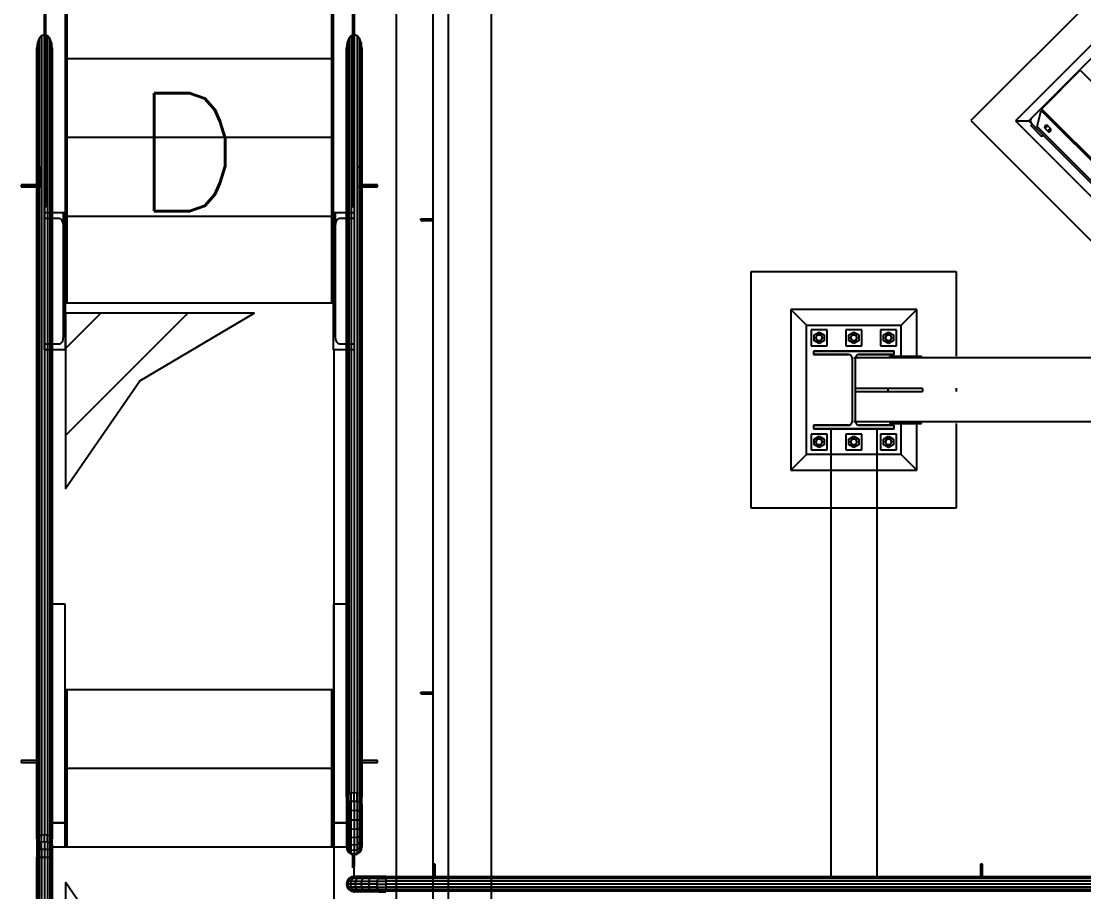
# Model space of a CAD drawing. Header units: metres. Extents: x 0 to 63075, y 0 to 44550.
# Drawn here: x 50129 to 50635, y 37008 to 37423 of the extents above; entities that cross this region are included whole.
import ezdxf
from ezdxf.enums import TextEntityAlignment as Align

# ---------------------------------------------------------------- set-up
doc = ezdxf.new("R2010")
doc.units = ezdxf.units.M
doc.header["$LTSCALE"] = 75
for name, color, linetype in [('GSB', 7, 'Continuous'), ('ML6', 1, 'Continuous'), ('SL1', 8, 'Continuous')]:
    doc.layers.add(name, color=color, linetype=linetype)
doc.styles.add('txt.shx-b', font='txt.shx')
pattern_1 = [(44.99813, (326091.56, -18363.04), (-137.8813, 137.8903), [])]

# ---------------------------------------------------------------- blocks, each defined once
blk = doc.blocks.new('A$C6bae614f')
at = {"layer": 'SL1'}
h = blk.add_hatch(dxfattribs=at)
h.set_pattern_fill('_USER', color=256, scale=195, angle=44.9981, style=0, pattern_type=0)
h.set_pattern_definition(pattern_1)
h.paths.add_polyline_path([(348356, 22884.1), (348718.5, 23098.2), (348120.8, 23098.2), (348120.8, 22542)])
h = blk.add_hatch(dxfattribs=at)
h.set_pattern_fill('_USER', color=256, scale=195, angle=44.9981, style=0, pattern_type=0)
h.set_pattern_definition(pattern_1)
h.paths.add_polyline_path([(348578.7, 20628.5), (349282.9, 20212.6), (348121.8, 20212.6), (348121.8, 21293.2)])
for p, q in [((349169.5, 16755.1), (349169.8, 25790.3)), ((349469.8, 25790.3), (349469.5, 17055.1)), ((348969.7, 22982), (348969.8, 25726.3)), ((349286, 16755.3), (349286.3, 25707.7)), ((349334.3, 16779.4), (349334.6, 25707.7)), ((348119.8, 25691.6), (348119.7, 22982)), ((348124.8, 25405.6), (348124.7, 23130.6)), ((348124.8, 25405.6), (348124.7, 23130.6)), ((348964.7, 23130.6), (348964.8, 25405.6)), ((348058.5, 23776.1), (348058.6, 25139.4)), ((349030.9, 23776.1), (349031, 25139.4)), ((351768.4, 24486.3), (350990.6, 23708.5)), ((348053.7, 23776.1), (348053.7, 24281.4)), ((348053.7, 22982), (348053.7, 24281.4)), ((349035.8, 24281.5), (349035.7, 22982)), ((349035.7, 24281.5), (349035.7, 23776.1)), ((348031.2, 23954.8), (348029.4, 23938.8)), ((348031.2, 23954.8), (348031.1, 21437.2)), ((348036.5, 23968.4), (348031.2, 23954.8)), ((348036.5, 23968.4), (348036.4, 21441.9)), ((348044.4, 23977.4), (348036.5, 23968.4)), ((348053.8, 23980.6), (348044.4, 23977.4)), ((348044.4, 23977.4), (348044.3, 21444.9)), ((348053.8, 23980.6), (348053.7, 21446)), ((348063.1, 23977.4), (348053.8, 23980.6)), ((348063.1, 23977.4), (348063, 21444.9)), ((348071, 23968.3), (348063.1, 23977.4)), ((348071, 23968.3), (348070.9, 21441.9)), ((348076.3, 23954.8), (348071, 23968.3)), ((348076.3, 23954.8), (348076.2, 21437.2)), ((348078.2, 23938.8), (348076.3, 23954.8)), ((349013.1, 23954.8), (349011.3, 23938.8)), ((349018.4, 23968.4), (349013.1, 23954.8)), ((349013.1, 23954.8), (349013.1, 21569.5)), ((349018.4, 23968.4), (349018.3, 21574.1)), ((349026.3, 23977.4), (349018.4, 23968.4)), ((349035.7, 23980.6), (349026.3, 23977.4)), ((349026.3, 23977.4), (349026.3, 21577.2)), ((349035.7, 23980.6), (349035.6, 21578.3)), ((349045, 23977.4), (349035.7, 23980.6)), ((349045, 23977.4), (349044.9, 21577.2)), ((349052.9, 23968.4), (349045, 23977.4)), ((349058.2, 23954.8), (349052.9, 23968.4)), ((349052.9, 23968.4), (349052.8, 21574.1)), ((349058.2, 23954.8), (349058.1, 21569.5)), ((349060.1, 23938.8), (349058.2, 23954.8)), ((348029.3, 21431.8), (348029.4, 23938.8)), ((348078.2, 23938.8), (348078.1, 21431.8)), ((349011.2, 21564), (349011.3, 23938.8)), ((349060.1, 23938.8), (349060, 21564)), ((351371.7, 23947.4), (351132.1, 23707.8)), ((351336.4, 23869.6), (351392.9, 23926.2)), ((348119.7, 23905.6), (348124.7, 23905.6)), ((348124.7, 23905.6), (348969.7, 23905.6)), ((351183.5, 23716.7), (351336.4, 23869.6)), ((351337.8, 23868.2), (351215.5, 23745.9)), ((351336.4, 23869.6), (352537, 22668.9)), ((348053.7, 23776.1), (348058.5, 23776.1)), ((348053.7, 23433.8), (348053.7, 23776.1)), ((348058.5, 23776.1), (348058.5, 23433.8)), ((349030.9, 23776.1), (349035.7, 23776.1)), ((349030.9, 23433.8), (349030.9, 23776.1)), ((349035.7, 23776.1), (349035.7, 23433.8)), ((351174.5, 23707.8), (351183.5, 23716.7)), ((351200.5, 23690.1), (351214, 23740.3)), ((351214, 23747.3), (352414.7, 22546.6)), ((351217.5, 23743.8), (351214, 23740.3)), ((351214, 23740.3), (351793.6, 23160.6)), ((350990.6, 23708.5), (352369.4, 22329.6)), ((351132.1, 23707.8), (351174.5, 23707.8)), ((351132.1, 23707.8), (352376.6, 22463.2)), ((351174.5, 23707.8), (351183.5, 23698.8)), ((351180.9, 23692.9), (351185.1, 23697.1)), ((351216.2, 23657.5), (351180.9, 23692.9)), ((351183.5, 23698.8), (352367.6, 22514.6)), ((351761.7, 23128.8), (351200.5, 23690.1)), ((351226.1, 23683), (351234.6, 23691.5)), ((351226.1, 23683), (351234.6, 23674.5)), ((351242.4, 23683.7), (351233.9, 23675.2)), ((351243.1, 23683), (351234.6, 23691.5)), ((351243.1, 23683), (351234.6, 23674.5)), ((348119.7, 23655.6), (348124.7, 23655.6)), ((348124.7, 23655.6), (348969.7, 23655.6)), ((351220.5, 23661.8), (351216.2, 23657.5)), ((348037.3, 23562.4), (348043.7, 23562.4)), ((348037.3, 23512.9), (348037.3, 23562.4)), ((348038.4, 23562.4), (348037.3, 23562.4)), ((348043.7, 23562.4), (348043.7, 23498.9)), ((349045.8, 23498.8), (349045.8, 23562.3)), ((349045.8, 23562.3), (349052.1, 23562.3)), ((349052.1, 23562.3), (349051, 23562.3)), ((349052.1, 23562.3), (349052.1, 23512.8)), ((347980.2, 23505.2), (348029.7, 23505.2)), ((347980.2, 23505.2), (347980.2, 23498.9)), ((348029.4, 23505.2), (347980.2, 23505.2)), ((348043.7, 23498.9), (347980.2, 23498.9)), ((347980.2, 23498.9), (348029.4, 23498.9)), ((349109.3, 23498.8), (349045.8, 23498.8)), ((349059.8, 23505.2), (349109.3, 23505.2)), ((349109.3, 23505.2), (349060.1, 23505.2)), ((349060.1, 23498.8), (349109.3, 23498.8)), ((349109.3, 23498.8), (349109.3, 23505.2)), ((348058.5, 23433.8), (348053.7, 23433.8)), ((348053.7, 23416.7), (348119.7, 23416.7)), ((348113.6, 23023.1), (348113.6, 23416.7)), ((348119.7, 23416.7), (348119.7, 23130.6)), ((348969.7, 23416.7), (349035.7, 23416.7)), ((348975.8, 23416.7), (348975.8, 23023.1)), ((349035.7, 23433.8), (349030.9, 23433.8)), ((348100.7, 23397.7), (348053.7, 23397.7)), ((348119.7, 23405.6), (348124.7, 23405.6)), ((348124.7, 23405.6), (348969.7, 23405.6)), ((349035.7, 23397.7), (348988.7, 23397.7)), ((349246.7, 23397.2), (349286.3, 23397.2)), ((349246.7, 23394), (349246.7, 23397.2)), ((349286.3, 23390.9), (349249.9, 23390.9)), ((350294.7, 23230), (350944.7, 23230)), ((350294.7, 22480), (350294.7, 23230)), ((350944.7, 23230), (350944.7, 22962)), ((348119.7, 23130.6), (348124.7, 23130.6)), ((348124.7, 23130.6), (348969.7, 23130.6)), ((350819.7, 23110), (350419.7, 23110)), ((350419.7, 23110), (350419.7, 22600)), ((350419.7, 23110), (350469.7, 23060)), ((350769.7, 23060), (350819.7, 23110)), ((350819.7, 22962), (350819.7, 23110)), ((350469.7, 22650), (350469.7, 23060)), ((350469.7, 23060), (350769.7, 23060)), ((350484.7, 23045), (350484.7, 22995)), ((350534.7, 23045), (350484.7, 23045)), ((350534.7, 22995), (350534.7, 23045)), ((350644.7, 23045), (350594.7, 23045)), ((350594.7, 23045), (350594.7, 22995)), ((350644.7, 22995), (350644.7, 23045)), ((350704.7, 23045), (350704.7, 22995)), ((350754.7, 23045), (350704.7, 23045)), ((350754.7, 22995), (350754.7, 23045)), ((350769.7, 22962), (350769.7, 23060)), ((350493.9, 23029.2), (350509.7, 23038.3)), ((350493.9, 23010.9), (350493.9, 23029.2)), ((350509.7, 23001.8), (350493.9, 23010.9)), ((350500.8, 23024.3), (350499.8, 23020)), ((350499.8, 23020), (350500.8, 23015.7)), ((350503.5, 23027.8), (350500.8, 23024.3)), ((350500.8, 23015.7), (350503.5, 23012.3)), ((350507.5, 23029.7), (350503.5, 23027.8)), ((350503.5, 23012.3), (350507.5, 23010.3)), ((350511.9, 23029.7), (350507.5, 23029.7)), ((350507.5, 23010.3), (350511.9, 23010.3)), ((350509.7, 23038.3), (350525.5, 23029.2)), ((350525.5, 23010.9), (350509.7, 23001.8)), ((350515.9, 23027.8), (350511.9, 23029.7)), ((350511.9, 23010.3), (350515.9, 23012.3)), ((350518.6, 23024.3), (350515.9, 23027.8)), ((350515.9, 23012.3), (350518.6, 23015.7)), ((350519.6, 23020), (350518.6, 23024.3)), ((350518.6, 23015.7), (350519.6, 23020)), ((350525.5, 23029.2), (350525.5, 23010.9)), ((350603.9, 23029.1), (350619.7, 23038.3)), ((350603.9, 23010.9), (350603.9, 23029.1)), ((350619.7, 23001.8), (350603.9, 23010.9)), ((350610.8, 23024.3), (350609.8, 23020)), ((350609.8, 23020), (350610.8, 23015.7)), ((350613.5, 23027.8), (350610.8, 23024.3)), ((350610.8, 23015.7), (350613.5, 23012.3)), ((350617.5, 23029.7), (350613.5, 23027.8)), ((350613.5, 23012.3), (350617.5, 23010.3)), ((350621.9, 23029.7), (350617.5, 23029.7)), ((350617.5, 23010.3), (350621.9, 23010.3)), ((350619.7, 23038.3), (350635.5, 23029.1)), ((350635.5, 23010.9), (350619.7, 23001.8)), ((350625.9, 23027.8), (350621.9, 23029.7)), ((350621.9, 23010.3), (350625.9, 23012.3)), ((350628.6, 23024.3), (350625.9, 23027.8)), ((350625.9, 23012.3), (350628.6, 23015.7)), ((350629.6, 23020), (350628.6, 23024.3)), ((350628.6, 23015.7), (350629.6, 23020)), ((350635.5, 23029.1), (350635.5, 23010.9)), ((350713.9, 23029.1), (350729.7, 23038.3)), ((350713.9, 23010.9), (350713.9, 23029.1)), ((350729.7, 23001.8), (350713.9, 23010.9)), ((350720.8, 23024.3), (350719.8, 23020)), ((350719.8, 23020), (350720.8, 23015.7)), ((350723.5, 23027.8), (350720.8, 23024.3)), ((350720.8, 23015.7), (350723.5, 23012.3)), ((350727.5, 23029.7), (350723.5, 23027.8)), ((350723.5, 23012.3), (350727.5, 23010.3)), ((350731.9, 23029.7), (350727.5, 23029.7)), ((350727.5, 23010.3), (350731.9, 23010.3)), ((350729.7, 23038.3), (350745.5, 23029.1)), ((350745.5, 23010.9), (350729.7, 23001.8)), ((350735.9, 23027.8), (350731.9, 23029.7)), ((350731.9, 23010.3), (350735.9, 23012.3)), ((350738.6, 23024.3), (350735.9, 23027.8)), ((350735.9, 23012.3), (350738.6, 23015.7)), ((350739.6, 23020), (350738.6, 23024.3)), ((350738.6, 23015.7), (350739.6, 23020)), ((350745.5, 23029.1), (350745.5, 23010.9)), ((348053.7, 23001), (348100.7, 23001)), ((348119.7, 22982), (348053.7, 22982)), ((349035.7, 22982), (348969.7, 22982)), ((348971.1, 22982), (348970.9, 16556.5)), ((348988.7, 23001), (349035.7, 23001)), ((350484.7, 22995), (350534.7, 22995)), ((350491.7, 22978), (350747.7, 22978)), ((350747.7, 22978), (350491.7, 22978)), ((350491.7, 22978), (350491.7, 22967.3)), ((350594.7, 22995), (350644.7, 22995)), ((350704.7, 22995), (350754.7, 22995)), ((350747.7, 22967.3), (350747.7, 22978)), ((350602.4, 22967.3), (350491.7, 22967.3)), ((350491.7, 22967.3), (350602.4, 22967.3)), ((350614.4, 22955.3), (350614.4, 22754.7)), ((353072.8, 22956.4), (350619.7, 22956.5)), ((350624.9, 22754.7), (350624.9, 22955.3)), ((350747.7, 22967.3), (350636.9, 22967.3)), ((350636.9, 22967.3), (350747.7, 22967.3)), ((350733.6, 22962), (350834.3, 22962)), ((350733.6, 22956.5), (350733.6, 22962)), ((350740.7, 22962), (350740.7, 22956.5)), ((350834.3, 22956.5), (350834.3, 22962)), ((350837.7, 22859.8), (350624.9, 22859.8)), ((350624.9, 22850.3), (350837.7, 22850.3)), ((350728, 22859.8), (350728, 22850.3)), ((350769.7, 22859.8), (350769.7, 22860)), ((350769.7, 22850), (350769.7, 22850.3)), ((350819.7, 22859.8), (350819.7, 22860)), ((350819.7, 22850), (350819.7, 22850.3)), ((350837.7, 22859.8), (350837.7, 22850.3)), ((350944.7, 22860), (350944.7, 22850)), ((350491.7, 22742.7), (350602.4, 22742.7)), ((350602.4, 22742.7), (350491.7, 22742.7)), ((350491.7, 22742.7), (350491.7, 22732)), ((353072.8, 22753.4), (350619.7, 22753.5)), ((350636.9, 22742.7), (350747.7, 22742.7)), ((350747.7, 22742.7), (350636.9, 22742.7)), ((350733.6, 22753.5), (350733.6, 22748)), ((350733.6, 22748), (350834.3, 22748)), ((350740.7, 22748), (350740.7, 22753.5)), ((350747.7, 22732), (350747.7, 22742.7)), ((350769.7, 22650), (350769.7, 22748)), ((350819.7, 22600), (350819.7, 22748)), ((350834.3, 22748), (350834.3, 22753.5)), ((350944.7, 22748), (350944.7, 22480)), ((350484.7, 22715), (350484.7, 22665)), ((350534.7, 22715), (350484.7, 22715)), ((350747.7, 22732), (350491.7, 22732)), ((350491.7, 22732), (350747.7, 22732)), ((350493.9, 22699.2), (350509.7, 22708.3)), ((350509.7, 22708.3), (350525.5, 22699.2)), ((350534.7, 22665), (350534.7, 22715)), ((350546.7, 22732), (350546.6, 21312.9)), ((350692.7, 22732), (350546.7, 22732)), ((350594.7, 22715), (350594.7, 22665)), ((350644.7, 22715), (350594.7, 22715)), ((350603.9, 22699.1), (350619.7, 22708.3)), ((350619.7, 22708.3), (350635.5, 22699.1)), ((350644.7, 22665), (350644.7, 22715)), ((350692.7, 22732), (350692.6, 21312.9)), ((350754.7, 22715), (350704.7, 22715)), ((350704.7, 22715), (350704.7, 22665)), ((350713.9, 22699.1), (350729.7, 22708.3)), ((350729.7, 22708.3), (350745.5, 22699.1)), ((350754.7, 22665), (350754.7, 22715)), ((350493.9, 22680.9), (350493.9, 22699.2)), ((350509.7, 22671.8), (350493.9, 22680.9)), ((350500.7, 22694.3), (350499.8, 22690)), ((350499.8, 22690), (350500.7, 22685.7)), ((350503.5, 22697.8), (350500.7, 22694.3)), ((350500.7, 22685.7), (350503.5, 22682.3)), ((350507.5, 22699.7), (350503.5, 22697.8)), ((350503.5, 22682.3), (350507.5, 22680.3)), ((350511.9, 22699.7), (350507.5, 22699.7)), ((350507.5, 22680.3), (350511.9, 22680.3)), ((350525.5, 22680.9), (350509.7, 22671.8)), ((350515.9, 22697.8), (350511.9, 22699.7)), ((350511.9, 22680.3), (350515.9, 22682.3)), ((350518.6, 22694.3), (350515.9, 22697.8)), ((350515.9, 22682.3), (350518.6, 22685.7)), ((350519.6, 22690), (350518.6, 22694.3)), ((350518.6, 22685.7), (350519.6, 22690)), ((350525.5, 22699.2), (350525.5, 22680.9)), ((350603.9, 22680.9), (350603.9, 22699.1)), ((350619.7, 22671.8), (350603.9, 22680.9)), ((350610.7, 22694.3), (350609.8, 22690)), ((350609.8, 22690), (350610.7, 22685.7)), ((350613.5, 22697.8), (350610.7, 22694.3)), ((350610.7, 22685.7), (350613.5, 22682.3)), ((350617.5, 22699.7), (350613.5, 22697.8)), ((350613.5, 22682.3), (350617.5, 22680.3)), ((350621.9, 22699.7), (350617.5, 22699.7)), ((350617.5, 22680.3), (350621.9, 22680.3)), ((350635.5, 22680.9), (350619.7, 22671.8)), ((350625.9, 22697.8), (350621.9, 22699.7)), ((350621.9, 22680.3), (350625.9, 22682.3)), ((350628.6, 22694.3), (350625.9, 22697.8)), ((350625.9, 22682.3), (350628.6, 22685.7)), ((350629.6, 22690), (350628.6, 22694.3)), ((350628.6, 22685.7), (350629.6, 22690)), ((350635.5, 22699.1), (350635.5, 22680.9)), ((350713.9, 22680.9), (350713.9, 22699.1)), ((350729.7, 22671.8), (350713.9, 22680.9)), ((350720.7, 22694.3), (350719.8, 22690)), ((350719.8, 22690), (350720.7, 22685.7)), ((350723.5, 22697.8), (350720.7, 22694.3)), ((350720.7, 22685.7), (350723.5, 22682.3)), ((350727.5, 22699.7), (350723.5, 22697.8)), ((350723.5, 22682.3), (350727.5, 22680.3)), ((350731.9, 22699.7), (350727.5, 22699.7)), ((350727.5, 22680.3), (350731.9, 22680.3)), ((350745.5, 22680.9), (350729.7, 22671.8)), ((350735.9, 22697.8), (350731.9, 22699.7)), ((350731.9, 22680.3), (350735.9, 22682.3)), ((350738.6, 22694.3), (350735.9, 22697.8)), ((350735.9, 22682.3), (350738.6, 22685.7)), ((350739.6, 22690), (350738.6, 22694.3)), ((350738.6, 22685.7), (350739.6, 22690)), ((350745.5, 22699.1), (350745.5, 22680.9)), ((350419.7, 22600), (350469.7, 22650)), ((350769.7, 22650), (350469.7, 22650)), ((350484.7, 22665), (350534.7, 22665)), ((350594.7, 22665), (350644.7, 22665)), ((350704.7, 22665), (350754.7, 22665)), ((350769.7, 22650), (350819.7, 22600)), ((350419.7, 22600), (350819.7, 22600)), ((350944.7, 22480), (350294.7, 22480)), ((348119.7, 22176), (348078.1, 22176)), ((348119.6, 21483.1), (348119.7, 22176)), ((348969.7, 22176), (348969.6, 21483.1)), ((349011.2, 22176), (348969.7, 22176)), ((348119.7, 21905.6), (348124.7, 21905.6)), ((348124.7, 21905.6), (348124.6, 21405.6)), ((348124.7, 21905.6), (348124.6, 21405.6)), ((348124.7, 21905.6), (348969.7, 21905.6)), ((348964.6, 21405.6), (348964.7, 21905.6)), ((349246.6, 21897.2), (349286.2, 21897.2)), ((349246.6, 21894), (349246.6, 21897.2)), ((349286.2, 21890.9), (349249.8, 21890.9)), ((348038.4, 21737.4), (348037.3, 21737.4)), ((348037.3, 21737.4), (348037.3, 21736.1)), ((349052, 21737.3), (349050.9, 21737.3)), ((349052, 21736), (349052, 21737.3)), ((347980.1, 21680.2), (347980.1, 21673.9)), ((348029.3, 21680.2), (347980.1, 21680.2)), ((347980.1, 21673.9), (348029.3, 21673.9)), ((349109.2, 21680.2), (349060, 21680.2)), ((349060, 21673.8), (349109.2, 21673.8)), ((349109.2, 21673.8), (349109.2, 21680.2)), ((348119.6, 21655.6), (348124.6, 21655.6)), ((348124.6, 21655.6), (348969.6, 21655.6)), ((349011.2, 21564), (349013.1, 21569.5)), ((349011.2, 21564), (349011.2, 21542.7)), ((349013.1, 21569.5), (349018.3, 21574.1)), ((349013.1, 21546.1), (349013.1, 21569.5)), ((349018.3, 21574.1), (349026.3, 21577.2)), ((349018.3, 21549.1), (349018.3, 21574.1)), ((349026.3, 21577.2), (349035.6, 21578.3)), ((349026.3, 21551), (349026.3, 21577.2)), ((349035.6, 21551.7), (349035.6, 21578.3)), ((349035.6, 21578.3), (349044.9, 21577.2)), ((349044.9, 21551), (349044.9, 21577.2)), ((349044.9, 21577.2), (349052.8, 21574.1)), ((349052.8, 21549.1), (349052.8, 21574.1)), ((349052.8, 21574.1), (349058.1, 21569.5)), ((349058.1, 21569.5), (349060, 21564)), ((349058.1, 21546.1), (349058.1, 21569.5)), ((349060, 21542.7), (349060, 21564)), ((349011.2, 21542.7), (349013.1, 21546.1)), ((349011.2, 21542.7), (349011.2, 21519.2)), ((349013.1, 21546.1), (349018.3, 21549.1)), ((349013.1, 21546.1), (349013, 21520.4)), ((349018.3, 21549.1), (349026.3, 21551)), ((349018.3, 21549.1), (349018.3, 21521.5)), ((349026.3, 21551), (349035.6, 21551.7)), ((349026.3, 21522.2), (349026.3, 21551)), ((349035.6, 21551.7), (349035.6, 21522.5)), ((349035.6, 21551.7), (349044.9, 21551)), ((349044.9, 21551), (349052.8, 21549.1)), ((349044.9, 21551), (349044.9, 21522.2)), ((349052.8, 21549.1), (349052.8, 21521.5)), ((349052.8, 21549.1), (349058.1, 21546.1)), ((349058.1, 21546.1), (349060, 21542.7)), ((349058.1, 21546.1), (349058.1, 21520.4)), ((349060, 21542.7), (349060, 21519.2)), ((349011.2, 21519.2), (349013, 21520.4)), ((349011.2, 21519.2), (349011.2, 21494.8)), ((349011.2, 21494.8), (349011.2, 21471.1)), ((349011.2, 21494.8), (349013, 21493.8)), ((349013, 21520.4), (349018.3, 21521.5)), ((349013, 21520.4), (349013, 21493.8)), ((349013, 21493.8), (349013, 21467.9)), ((349013, 21493.8), (349018.3, 21493)), ((349018.3, 21521.5), (349026.3, 21522.2)), ((349018.3, 21521.5), (349018.3, 21493)), ((349018.3, 21493), (349018.3, 21465.2)), ((349018.3, 21493), (349026.3, 21492.4)), ((349026.3, 21522.2), (349035.6, 21522.5)), ((349026.3, 21492.4), (349026.3, 21522.2)), ((349026.3, 21463.4), (349026.3, 21492.4)), ((349026.3, 21492.4), (349035.6, 21492.2)), ((349035.6, 21522.5), (349035.6, 21492.2)), ((349035.6, 21522.5), (349044.9, 21522.2)), ((349035.6, 21492.2), (349044.9, 21492.4)), ((349035.6, 21492.2), (349035.6, 21462.7)), ((349044.9, 21522.2), (349052.8, 21521.5)), ((349044.9, 21522.2), (349044.9, 21492.4)), ((349044.9, 21492.4), (349052.8, 21493)), ((349044.9, 21492.4), (349044.9, 21463.4)), ((349052.8, 21521.5), (349052.8, 21493)), ((349052.8, 21521.5), (349058.1, 21520.4)), ((349052.8, 21493), (349058.1, 21493.8)), ((349052.8, 21493), (349052.8, 21465.2)), ((349058.1, 21520.4), (349060, 21519.2)), ((349058.1, 21520.4), (349058.1, 21493.8)), ((349058.1, 21493.8), (349060, 21494.8)), ((349058.1, 21493.8), (349058.1, 21467.9)), ((349060, 21519.2), (349060, 21494.8)), ((349060, 21494.8), (349060, 21471.1)), ((348119.6, 21483.1), (348078.1, 21483.1)), ((348078.1, 21483.1), (348119.6, 21483.1)), ((348119.6, 21405.6), (348119.6, 21483.1)), ((348969.6, 21483.1), (348969.6, 21405.6)), ((349011.2, 21483.1), (348969.6, 21483.1)), ((348969.6, 21483.1), (349011.2, 21483.1)), ((349011.2, 21471.1), (349013, 21467.9)), ((349011.2, 21471.1), (349011.2, 21449.5)), ((349013, 21467.9), (349013, 21444.3)), ((349013, 21467.9), (349018.3, 21465.2)), ((349018.3, 21465.2), (349018.3, 21439.8)), ((349018.3, 21465.2), (349026.3, 21463.4)), ((349026.3, 21463.4), (349035.6, 21462.7)), ((349026.3, 21436.8), (349026.3, 21463.4)), ((349035.6, 21462.7), (349044.9, 21463.4)), ((349035.6, 21462.7), (349035.6, 21435.8)), ((349044.9, 21463.4), (349052.8, 21465.2)), ((349044.9, 21463.4), (349044.9, 21436.8)), ((349052.8, 21465.2), (349058.1, 21467.9)), ((349052.8, 21465.2), (349052.8, 21439.8)), ((349058.1, 21467.9), (349060, 21471.1)), ((349058.1, 21467.9), (349058.1, 21444.3)), ((349060, 21471.1), (349060, 21449.5)), ((348029.3, 21431.8), (348031.1, 21437.2)), ((348029.3, 21431.8), (348029.3, 21413.8)), ((348031.1, 21437.2), (348036.4, 21441.9)), ((348031.1, 21417.5), (348031.1, 21437.2)), ((348036.4, 21441.9), (348044.3, 21444.9)), ((348036.4, 21420.7), (348036.4, 21441.9)), ((348044.3, 21422.9), (348044.3, 21444.9)), ((348044.3, 21444.9), (348053.7, 21446)), ((348053.7, 21423.6), (348053.7, 21446)), ((348053.7, 21446), (348063, 21444.9)), ((348063, 21422.9), (348063, 21444.9)), ((348063, 21444.9), (348070.9, 21441.9)), ((348070.9, 21420.7), (348070.9, 21441.9)), ((348070.9, 21441.9), (348076.2, 21437.2)), ((348076.2, 21437.2), (348078.1, 21431.8)), ((348076.2, 21417.5), (348076.2, 21437.2)), ((348078.1, 21413.8), (348078.1, 21431.8)), ((349011.2, 21449.5), (349013, 21444.3)), ((349011.2, 21449.5), (349011.2, 21431.2)), ((349011.2, 21431.2), (349013, 21424.2)), ((349011.2, 21431.2), (349011.2, 21417.2)), ((349013, 21444.3), (349013, 21424.2)), ((349013, 21444.3), (349018.3, 21439.8)), ((349018.3, 21439.8), (349026.3, 21436.8)), ((349018.3, 21439.8), (349018.3, 21418.3)), ((349026.3, 21414.4), (349026.3, 21436.8)), ((349026.3, 21436.8), (349035.6, 21435.8)), ((349035.6, 21435.8), (349044.9, 21436.8)), ((349035.6, 21435.8), (349035.6, 21413)), ((349044.9, 21436.8), (349052.8, 21439.8)), ((349044.9, 21436.8), (349044.9, 21414.4)), ((349052.8, 21439.8), (349058.1, 21444.3)), ((349052.8, 21439.8), (349052.8, 21418.3)), ((349058.1, 21444.3), (349060, 21449.5)), ((349058.1, 21444.3), (349058.1, 21424.2)), ((349058.1, 21424.2), (349060, 21431.2)), ((349060, 21449.5), (349060, 21431.2)), ((349060, 21431.2), (349060, 21417.2)), ((348029.3, 21413.8), (348031.1, 21417.5)), ((348029.3, 21413.8), (348029.3, 21394)), ((348029.3, 21394), (348031.1, 21395.9)), ((348029.3, 21394), (348029.3, 21373.3)), ((348031.1, 21417.5), (348036.4, 21420.7)), ((348031.1, 21417.5), (348031.1, 21395.9)), ((348031.1, 21395.9), (348036.4, 21397.6)), ((348031.1, 21395.9), (348031.1, 21373.3)), ((348036.4, 21420.7), (348044.3, 21422.9)), ((348036.4, 21420.7), (348036.4, 21397.6)), ((348036.4, 21397.6), (348044.3, 21398.7)), ((348036.4, 21397.6), (348036.4, 21373.3)), ((348044.3, 21422.9), (348053.7, 21423.6)), ((348044.3, 21398.7), (348044.3, 21422.9)), ((348044.3, 21398.7), (348053.7, 21399)), ((348044.3, 21398.7), (348044.3, 21373.3)), ((348053.7, 21423.6), (348053.7, 21399)), ((348053.7, 21423.6), (348063, 21422.9)), ((348053.7, 21399), (348063, 21398.7)), ((348053.7, 21399), (348053.7, 21373.3)), ((348063, 21422.9), (348070.9, 21420.7)), ((348063, 21422.9), (348063, 21398.7)), ((348063, 21398.7), (348070.9, 21397.6)), ((348063, 21398.7), (348063, 21373.3)), ((348070.9, 21420.7), (348076.2, 21417.5)), ((348070.9, 21420.7), (348070.9, 21397.6)), ((348070.9, 21397.6), (348076.2, 21395.9)), ((348070.9, 21397.6), (348070.9, 21373.3)), ((348076.2, 21417.5), (348078.1, 21413.8)), ((348076.2, 21417.5), (348076.2, 21395.9)), ((348076.2, 21395.9), (348076.2, 21373.3)), ((348076.2, 21395.9), (348078.1, 21394)), ((348078.1, 21413.8), (348078.1, 21394)), ((349011.2, 21405.6), (348078.1, 21405.6)), ((348078.1, 21394), (348078.1, 21373.3)), ((349011.2, 21417.2), (349011.2, 21408.5)), ((349011.2, 21417.2), (349013, 21409)), ((349011.2, 21408.5), (349011.2, 21405.6)), ((349011.2, 21408.5), (349013, 21399.5)), ((349011.2, 21405.6), (349013, 21396.2)), ((349013, 21424.2), (349013, 21409)), ((349013, 21424.2), (349018.3, 21418.3)), ((349013, 21409), (349018.3, 21402)), ((349013, 21409), (349013, 21399.5)), ((349013, 21399.5), (349018.3, 21391.8)), ((349013, 21399.5), (349013, 21396.2)), ((349013, 21396.2), (349013, 21396.2)), ((349013, 21396.2), (349018.3, 21388.3)), ((349013, 21396.2), (349018.3, 21388.3)), ((349018.3, 21418.3), (349026.3, 21414.4)), ((349018.3, 21418.3), (349018.3, 21402)), ((349018.3, 21402), (349026.3, 21397.3)), ((349018.3, 21402), (349018.3, 21391.8)), ((349018.3, 21391.8), (349026.3, 21386.7)), ((349018.3, 21391.8), (349018.3, 21388.3)), ((349026.3, 21397.3), (349026.3, 21414.4)), ((349026.3, 21414.4), (349035.6, 21413)), ((349026.3, 21386.7), (349026.3, 21397.3)), ((349026.3, 21397.3), (349035.6, 21395.7)), ((349035.6, 21413), (349044.9, 21414.4)), ((349035.6, 21413), (349035.6, 21395.7)), ((349035.6, 21395.7), (349044.9, 21397.3)), ((349035.6, 21395.7), (349035.6, 21384.8)), ((349044.9, 21414.4), (349052.8, 21418.3)), ((349044.9, 21414.4), (349044.9, 21397.3)), ((349044.9, 21397.3), (349052.8, 21402)), ((349044.9, 21397.3), (349044.9, 21386.6)), ((349044.9, 21386.6), (349052.8, 21391.8)), ((349052.8, 21418.3), (349058.1, 21424.2)), ((349052.8, 21418.3), (349052.8, 21402)), ((349052.8, 21402), (349058.1, 21409)), ((349052.8, 21402), (349052.8, 21391.8)), ((349052.8, 21391.8), (349058.1, 21399.5)), ((349052.8, 21388.3), (349058.1, 21396.2)), ((349052.8, 21388.3), (349058.1, 21396.2)), ((349052.8, 21391.8), (349052.8, 21388.3)), ((349058.1, 21424.2), (349058.1, 21409)), ((349058.1, 21409), (349060, 21417.2)), ((349058.1, 21409), (349058.1, 21399.5)), ((349058.1, 21399.5), (349060, 21408.5)), ((349058.1, 21396.2), (349060, 21405.6)), ((349058.1, 21399.5), (349058.1, 21396.2)), ((349058.1, 21396.2), (349058.1, 21396.2)), ((349060, 21417.2), (349060, 21408.5)), ((349060, 21408.5), (349060, 21405.6)), ((348029.2, 20282.1), (348029.3, 21373.3)), ((348029.3, 21373.3), (348031.1, 21373.3)), ((348031.1, 21373.3), (348031.1, 20282.1)), ((348031.1, 21373.3), (348076.2, 21373.3)), ((348036.4, 21373.3), (348036.4, 20282.1)), ((348044.3, 21373.3), (348044.3, 20282.1)), ((348053.7, 21373.3), (348053.7, 20282.1)), ((348063, 21373.3), (348063, 20282.1)), ((348070.9, 21373.3), (348070.9, 20282.1)), ((348076.2, 21373.3), (348078.1, 21373.3)), ((348076.2, 21373.3), (348076.2, 20282.1)), ((348078.1, 21373.3), (348078, 20282.1)), ((349018.3, 21388.3), (349018.3, 21388.3)), ((349018.3, 21388.3), (349026.3, 21383)), ((349018.3, 21388.3), (349026.3, 21383)), ((349026.3, 21386.7), (349035.6, 21384.8)), ((349026.3, 21386.7), (349026.3, 21383)), ((349026.3, 21383), (349026.3, 21383)), ((349026.3, 21383), (349035.6, 21381.2)), ((349026.3, 21383), (349030.9, 21382.1)), ((349030.9, 21376.4), (349030.9, 21382.1)), ((349030.9, 21340.5), (349030.9, 21376.4)), ((349035.7, 21376.4), (349030.9, 21376.4)), ((349035.6, 21384.8), (349044.9, 21386.6)), ((349035.6, 21384.8), (349035.6, 21381.2)), ((349035.6, 21381.2), (349044.9, 21383)), ((349035.7, 21381.2), (349044.9, 21383)), ((349035.7, 21381.2), (349035.7, 21376.4)), ((349035.7, 21376.4), (349035.7, 21343.9)), ((349044.9, 21383), (349052.8, 21388.3)), ((349044.9, 21383), (349052.8, 21388.3)), ((349044.9, 21386.6), (349044.9, 21383)), ((349044.9, 21383), (349044.9, 21383)), ((349052.8, 21388.3), (349052.8, 21388.3)), ((349035.7, 21343.9), (349030.9, 21340.5)), ((349035.7, 21313), (349035.7, 21343.9)), ((349285.6, 21352.1), (349285.6, 21313)), ((349291.9, 21352.1), (349285.6, 21352.1)), ((349291.9, 21313), (349291.9, 21352.1)), ((351021.4, 21352), (351021.4, 21312.9)), ((351027.7, 21352), (351021.4, 21352)), ((351027.7, 21312.9), (351027.7, 21352)), ((349013, 21297.9), (349011.2, 21288.6)), ((349018.3, 21305.8), (349013, 21297.9)), ((349016.1, 21297.9), (349013, 21297.9)), ((349016.1, 21297.9), (349014.3, 21288.6)), ((349021.3, 21305.8), (349016.1, 21297.9)), ((349016.1, 21297.9), (349025.2, 21297.9)), ((349026.3, 21311.1), (349018.3, 21305.8)), ((349109.5, 21305.8), (349018.3, 21305.8)), ((349029, 21311.1), (349021.3, 21305.8)), ((349025.2, 21297.9), (349023.5, 21288.6)), ((349029.9, 21305.8), (349025.2, 21297.9)), ((349025.2, 21297.9), (349082.4, 21297.9)), ((349035.6, 21313), (349026.3, 21311.1)), ((349111.3, 21311.1), (349026.3, 21311.1)), ((349038.1, 21313), (349029, 21311.1)), ((349037.1, 21311.1), (349029.9, 21305.8)), ((349038.1, 21313), (349035.6, 21313)), ((349045.5, 21313), (349037.1, 21311.1)), ((349057.4, 21313), (349038.1, 21313)), ((349039.8, 21297.9), (349038.3, 21288.6)), ((349043.9, 21305.8), (349039.8, 21297.9)), ((349050.1, 21311.1), (349043.9, 21305.8)), ((349057.4, 21313), (349050.1, 21311.1)), ((349073.2, 21313), (349057.4, 21313)), ((349059.2, 21297.9), (349058, 21288.6)), ((349062.5, 21305.8), (349059.2, 21297.9)), ((349067.4, 21311.1), (349062.5, 21305.8)), ((349073.2, 21313), (349067.4, 21311.1)), ((349113.3, 21313), (349073.2, 21313)), ((349082.4, 21297.9), (349081.6, 21288.6)), ((349084.7, 21305.8), (349082.4, 21297.9)), ((349082.4, 21297.9), (349108.3, 21297.9)), ((349088.1, 21311.1), (349084.7, 21305.8)), ((349092.2, 21313), (349088.1, 21311.1)), ((349108.3, 21297.9), (349107.9, 21288.6)), ((349109.5, 21305.8), (349108.3, 21297.9)), ((349108.3, 21297.9), (349135.6, 21297.9)), ((349111.3, 21311.1), (349109.5, 21305.8)), ((349109.5, 21305.8), (349135.6, 21305.8)), ((349113.3, 21313), (349111.3, 21311.1)), ((349111.3, 21311.1), (349135.6, 21311.1)), ((349135.6, 21313), (349113.3, 21313)), ((349135.6, 21313), (352907.1, 21312.8)), ((349135.6, 21313), (349135.6, 21305.8)), ((352907.1, 21311), (349135.6, 21311.1)), ((352907.1, 21305.7), (349135.6, 21305.8)), ((349135.6, 21305.8), (349135.6, 21288.6)), ((352907.1, 21297.8), (349135.6, 21297.9)), ((349014.3, 21288.6), (349011.2, 21288.6)), ((349011.2, 21288.6), (349013, 21279.2)), ((349013, 21279.2), (349018.3, 21271.3)), ((349016.1, 21279.2), (349013, 21279.2)), ((349023.5, 21288.6), (349014.3, 21288.6)), ((349014.3, 21288.6), (349016.1, 21279.2)), ((349016.1, 21279.2), (349021.3, 21271.3)), ((349025.2, 21279.2), (349016.1, 21279.2)), ((349021.3, 21271.3), (349018.3, 21271.3)), ((349018.3, 21271.3), (349026.2, 21266)), ((349029.9, 21271.3), (349021.3, 21271.3)), ((349021.3, 21271.3), (349029, 21266)), ((349023.5, 21288.6), (349025.2, 21279.2)), ((349107.9, 21288.6), (349023.5, 21288.6)), ((349025.2, 21279.2), (349029.9, 21271.3)), ((349039.8, 21279.2), (349025.2, 21279.2)), ((349026.2, 21266), (349035.6, 21264.2)), ((349050.1, 21266), (349026.2, 21266)), ((349029, 21266), (349038.1, 21264.2)), ((349029.9, 21271.3), (349037.1, 21266)), ((349043.9, 21271.3), (349029.9, 21271.3)), ((349038.1, 21264.2), (349035.6, 21264.2)), ((349037.1, 21266), (349045.5, 21264.2)), ((349057.4, 21264.2), (349038.1, 21264.2)), ((349038.3, 21288.6), (349039.8, 21279.2)), ((349108.3, 21279.2), (349039.8, 21279.2)), ((349039.8, 21279.2), (349043.9, 21271.3)), ((349043.9, 21271.3), (349050.1, 21266)), ((349109.5, 21271.3), (349043.9, 21271.3)), ((349067.4, 21266), (349050.1, 21266)), ((349050.1, 21266), (349057.4, 21264.2)), ((349073.2, 21264.2), (349057.4, 21264.2)), ((349058, 21288.6), (349059.2, 21279.2)), ((349059.2, 21279.2), (349062.5, 21271.3)), ((349062.5, 21271.3), (349067.4, 21266)), ((349067.4, 21266), (349073.2, 21264.2)), ((349111.3, 21266), (349067.4, 21266)), ((349113.3, 21264.2), (349073.2, 21264.2)), ((349081.6, 21288.6), (349082.4, 21279.2)), ((349082.4, 21279.2), (349084.7, 21271.3)), ((349084.7, 21271.3), (349088.1, 21266)), ((349088.1, 21266), (349092.2, 21264.2)), ((349107.9, 21288.6), (349135.6, 21288.6)), ((349107.9, 21288.6), (349108.3, 21279.2)), ((349108.3, 21279.2), (349135.6, 21279.2)), ((349108.3, 21279.2), (349109.5, 21271.3)), ((349109.5, 21271.3), (349135.6, 21271.3)), ((349109.5, 21271.3), (349111.3, 21266)), ((349111.3, 21266), (349113.3, 21264.2)), ((349111.3, 21266), (349135.6, 21266)), ((349113.3, 21264.2), (349135.6, 21264.2)), ((352907.1, 21288.4), (349135.6, 21288.6)), ((349135.6, 21288.6), (349135.6, 21271.3)), ((352907.1, 21279.1), (349135.6, 21279.2)), ((349135.6, 21271.3), (349135.6, 21264.2)), ((352907.1, 21271.2), (349135.6, 21271.3)), ((352907.1, 21265.9), (349135.6, 21266))]:
    blk.add_line(p, q, dxfattribs=at)
for points in [[(348356, 22884.1), (348718.5, 23098.2), (348120.8, 23098.2), (348120.8, 22542)], [(348578.7, 20628.5), (349282.9, 20212.6), (348121.8, 20212.6), (348121.8, 21293.2)]]:
    blk.add_lwpolyline(points, close=True, dxfattribs=at)
for centre in [(350509.7, 23020), (350619.7, 23020), (350729.7, 23020), (350509.7, 22690), (350619.7, 22690), (350729.7, 22690)]:
    blk.add_circle(centre, 9.5, dxfattribs=at)
for centre, radius, start, end in [((351192.5, 23707.8), 12.7, 134.9981, 224.9981), ((351230.4, 23687.2), 6, 44.9981, 224.9981), ((351238.9, 23678.8), 6, 224.9981, 44.9981), ((348029.7, 23512.9), 7.65, 269.9981, 359.9981), ((349059.8, 23512.8), 7.65, 179.9981, 269.9981), ((349249.9, 23394), 3.17, 179.9981, 269.9981), ((350602.4, 22955.3), 12, 359.9981, 89.9961), ((350602.4, 22955.3), 12, 359.9981, 89.9981), ((350636.9, 22955.3), 12, 89.9961, 179.9981), ((350636.9, 22955.3), 12, 89.9981, 179.9981), ((350602.4, 22754.7), 12, 269.9961, 359.9981), ((350602.4, 22754.7), 12, 269.9981, 359.9981), ((350636.9, 22754.7), 12, 179.9981, 269.9961), ((350636.9, 22754.7), 12, 179.9981, 269.9981), ((349249.8, 21894), 3.17, 179.9981, 269.9981)]:
    blk.add_arc(centre, radius, start, end, dxfattribs=at)
for centre, major_axis, start_param, end_param in [((348100.7, 23375.7), (0, 22.1), 4.712389, 6.283185), ((348988.7, 23375.6), (0, 22.1), 0, 1.570797), ((348100.7, 23023.1), (0, -22.1), 0, 1.570797), ((348988.7, 23023.1), (0, -22.1), 4.712389, 6.283185)]:
    blk.add_ellipse(centre, major_axis=major_axis, ratio=0.584305, start_param=start_param, end_param=end_param, dxfattribs=at)
at = {"layer": 'SL1', "style": 'txt.shx-b'}
blk.add_text('D', height=375, rotation=359.9981, dxfattribs=at).set_placement((348337, 23795.9), align=Align.TOP_LEFT)
blk = doc.blocks.new('zw$15D4')
at = {"layer": 'ML6', "xscale": 0.2502808837766805, "yscale": 0.2502808837766805, "zscale": 0.2502808837766805}
blk.add_blockref('A$C6bae614f', (-85544.74, -3177.34), dxfattribs=at)

msp = doc.modelspace()

# ---------------------------------------------------------------- block references
at = {"layer": 'GSB', "xscale": 0.6000000000000068, "yscale": 0.6000000000000068, "zscale": 0.6000000000000068}
msp.add_blockref('zw$15D4', (49200, 35721.63), dxfattribs=at)

doc.saveas('drawing.dxf')
